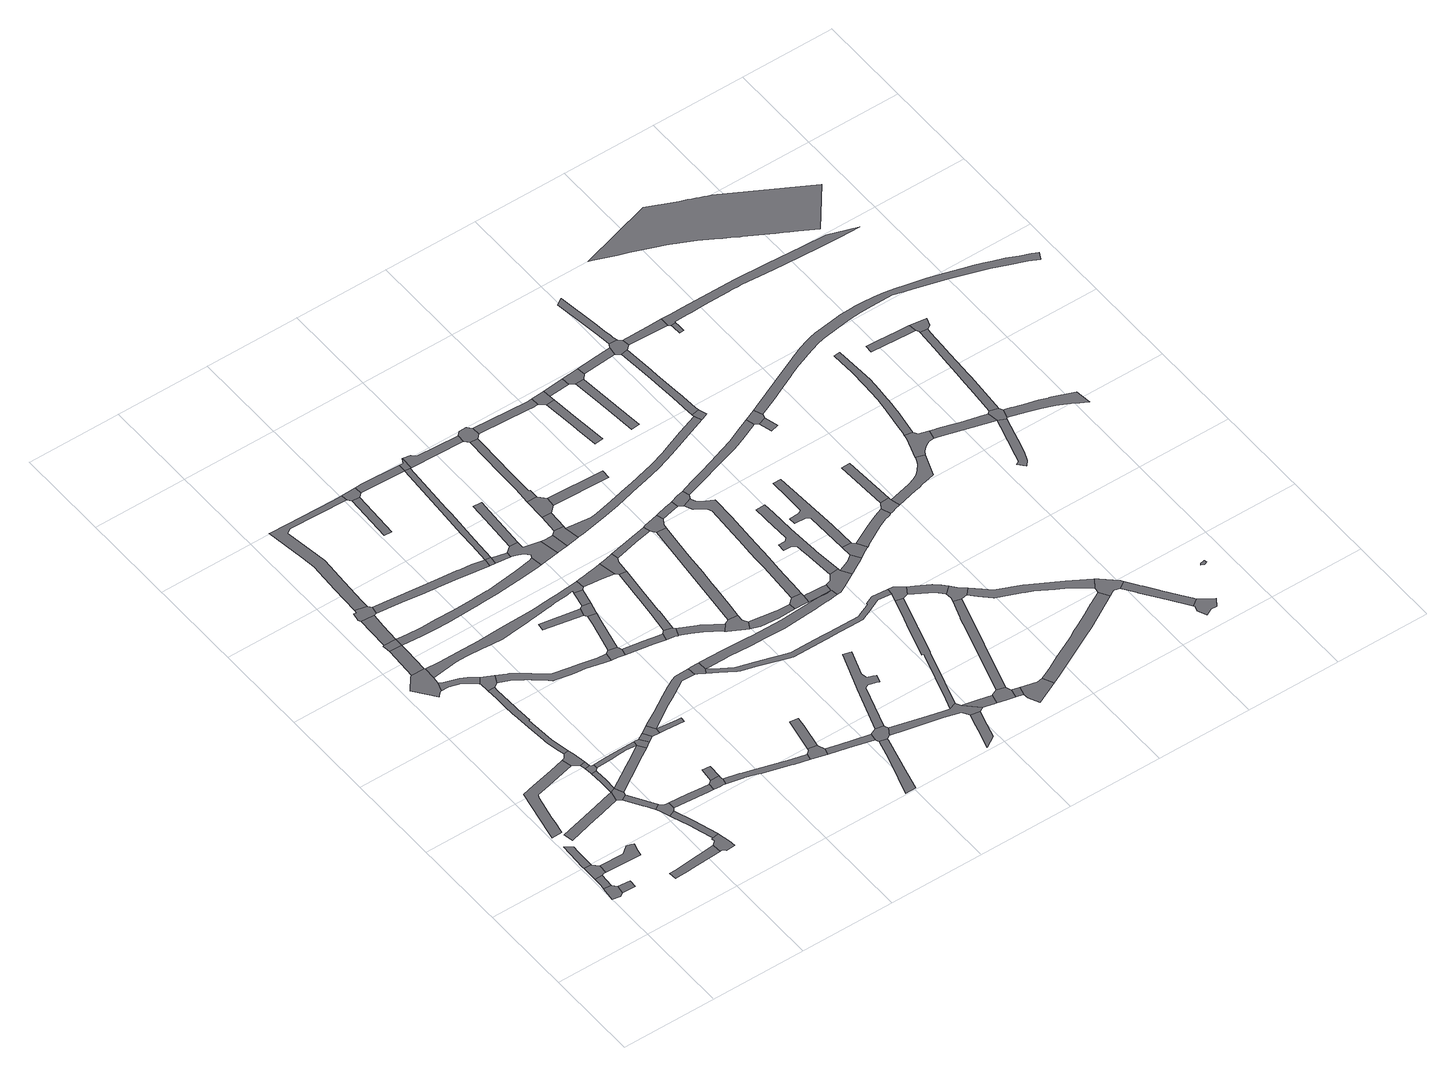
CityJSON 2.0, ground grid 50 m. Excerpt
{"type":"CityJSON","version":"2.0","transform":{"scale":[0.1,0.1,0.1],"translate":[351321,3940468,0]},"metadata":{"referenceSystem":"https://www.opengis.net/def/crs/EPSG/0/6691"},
"CityObjects":{
"road1":{"type":"Road","geometry":[{"type":"MultiSurface","lod":"1","boundaries":[[[0,1,2,3,4,5]]]}]},
"road2":{"type":"Road","attributes":{"RoadStructureAttribute.sectionType":"1"},"geometry":[{"type":"MultiSurface","lod":"1","boundaries":[[[6,2,1,7,8]]]}]},
"road3":{"type":"Road","geometry":[{"type":"MultiSurface","lod":"1","boundaries":[[[7,9,10,11,12,13,8]]]}]},
"road4":{"type":"Road","geometry":[{"type":"MultiSurface","lod":"1","boundaries":[[[14,15,0,5]]]}]},
"road5":{"type":"Road","attributes":{"RoadStructureAttribute.sectionType":"1"},"geometry":[{"type":"MultiSurface","lod":"1","boundaries":[[[16,13,12,17,18,19]]]}]},
"road6":{"type":"Road","geometry":[{"type":"MultiSurface","lod":"1","boundaries":[[[10,20,21,22,23,24,25,26,11]]]}]},
"road7":{"type":"Road","attributes":{"RoadStructureAttribute.sectionType":"1"},"geometry":[{"type":"MultiSurface","lod":"1","boundaries":[[[27,28,29,30,31,32,33,34]]]}]},
"road8":{"type":"Road","attributes":{"RoadStructureAttribute.sectionType":"1"},"geometry":[{"type":"MultiSurface","lod":"1","boundaries":[[[35,36,37,38,39,40,41,42,43,44,45,46,47,48]]]}]},
"road9":{"type":"Road","attributes":{"RoadStructureAttribute.sectionType":"1"},"geometry":[{"type":"MultiSurface","lod":"1","boundaries":[[[49,50,51,52,53,54,55,56,57]]]}]},
"road10":{"type":"Road","geometry":[{"type":"MultiSurface","lod":"1","boundaries":[[[58,59,60,61,27,34]]]}]},
"road11":{"type":"Road","geometry":[{"type":"MultiSurface","lod":"1","boundaries":[[[62,63,64,65,66,67,68,69,70,71]]]}]},
"road12":{"type":"Road","attributes":{"RoadStructureAttribute.sectionType":"1"},"geometry":[{"type":"MultiSurface","lod":"1","boundaries":[[[72,73,59,58,74,75,76,77,78]]]}]},
"road13":{"type":"Road","attributes":{"RoadStructureAttribute.sectionType":"1"},"geometry":[{"type":"MultiSurface","lod":"1","boundaries":[[[79,80,81,82,83,84,27,61,85,86,87]]]}]},
"road14":{"type":"Road","geometry":[{"type":"MultiSurface","lod":"1","boundaries":[[[88,89,90,49,57,91,92,93,94,95,96]]]}]},
"road15":{"type":"Road","geometry":[{"type":"MultiSurface","lod":"1","boundaries":[[[97,98,43,42,99,100,101,102]]]}]},
"road16":{"type":"Road","geometry":[{"type":"MultiSurface","lod":"1","boundaries":[[[103,104,105,106,107,108,109,72,78]]]}]},
"road17":{"type":"Road","attributes":{"RoadStructureAttribute.sectionType":"1"},"geometry":[{"type":"MultiSurface","lod":"1","boundaries":[[[110,100,99,111,112]]]}]},
"road18":{"type":"Road","attributes":{"RoadStructureAttribute.sectionType":"1"},"geometry":[{"type":"MultiSurface","lod":"1","boundaries":[[[113,114,106,105,115,116,117,88,96]]]}]},
"road19":{"type":"Road","geometry":[{"type":"MultiSurface","lod":"1","boundaries":[[[118,79,87,119,120,121,122,110,112]]]}]},
"road20":{"type":"Road","attributes":{"RoadStructureAttribute.sectionType":"1"},"geometry":[{"type":"MultiSurface","lod":"1","boundaries":[[[64,63,123,124,125]]]}]},
"road21":{"type":"Road","attributes":{"RoadStructureAttribute.sectionType":"1"},"geometry":[{"type":"MultiSurface","lod":"1","boundaries":[[[126,127,128,129,130,131,132,133,134,135,136,137,138,139,140,141,142,143,144,145,146,97,102]]]}]},
"road22":{"type":"Road","attributes":{"RoadStructureAttribute.sectionType":"1"},"geometry":[{"type":"MultiSurface","lod":"1","boundaries":[[[147,148,149,150,151,152,153,70,69]]]}]},
"road23":{"type":"Road","geometry":[{"type":"MultiSurface","lod":"1","boundaries":[[[125,124,154,155,156]]]}]},
"road24":{"type":"Road","attributes":{"RoadStructureAttribute.sectionType":"1"},"geometry":[{"type":"MultiSurface","lod":"1","boundaries":[[[157,158,159,160,161,121,120,162,163,164,165,166,167,168,61,60,169,170,171,172,165]]]}]},
"road25":{"type":"Road","attributes":{"RoadStructureAttribute.sectionType":"1"},"geometry":[{"type":"MultiSurface","lod":"1","boundaries":[[[173,174,155,154,175,176]]]}]},
"road26":{"type":"Road","attributes":{"RoadStructureAttribute.sectionType":"1"},"geometry":[{"type":"MultiSurface","lod":"1","boundaries":[[[177,178,108,107,179,180,181]]]}]},
"road27":{"type":"Road","geometry":[{"type":"MultiSurface","lod":"1","boundaries":[[[182,150,149,183,137,136,184]]]}]},
"road28":{"type":"Road","geometry":[{"type":"MultiSurface","lod":"1","boundaries":[[[185,186,187,188,189,190,191,173,176]]]}]},
"road29":{"type":"Road","geometry":[{"type":"MultiSurface","lod":"1","boundaries":[[[172,192,193,194,157,165]]]}]},
"road30":{"type":"Road","geometry":[{"type":"MultiSurface","lod":"1","boundaries":[[[195,196,197,198,181,180,199,200,201]]]}]},
"road31":{"type":"Road","geometry":[{"type":"MultiSurface","lod":"1","boundaries":[[[202,203,198,197]]]}]},
"road32":{"type":"Road","attributes":{"RoadStructureAttribute.sectionType":"1"},"geometry":[{"type":"MultiSurface","lod":"1","boundaries":[[[193,192,204,205]]]}]},
"road33":{"type":"Road","geometry":[{"type":"MultiSurface","lod":"1","boundaries":[[[204,206,207,208,205]]]}]},
"road34":{"type":"Road","attributes":{"RoadStructureAttribute.sectionType":"1"},"geometry":[{"type":"MultiSurface","lod":"1","boundaries":[[[209,210,211,212,213,214,215,216,217,218,219,220,221,222,223,224,225,226,227,228,229,230,231,182,184]]]}]},
"road35":{"type":"Road","attributes":{"RoadStructureAttribute.sectionType":"1"},"geometry":[{"type":"MultiSurface","lod":"1","boundaries":[[[232,233,234,235,236,237,238,239,240,241,242,243,244,245,188,187]]]}]},
"road36":{"type":"Road","geometry":[{"type":"MultiSurface","lod":"1","boundaries":[[[246,247,248,249,207,206]]]}]},
"road37":{"type":"Road","attributes":{"RoadStructureAttribute.sectionType":"1"},"geometry":[{"type":"MultiSurface","lod":"1","boundaries":[[[250,251,252,253,254,255,256,257,258,259,260,261,262,263,264,265,266,267,268,269,270,271,272,273,274,275,276,277,278,279,280,281,282,62,71]]]}]},
"road38":{"type":"Road","attributes":{"RoadStructureAttribute.sectionType":"1"},"geometry":[{"type":"MultiSurface","lod":"1","boundaries":[[[283,284,285,286,287,186,185,288,289,290,291,292,293,294,295]]]}]},
"road39":{"type":"Road","attributes":{"RoadStructureAttribute.sectionType":"1"},"geometry":[{"type":"MultiSurface","lod":"1","boundaries":[[[296,297,298,299,300,301,302,303,304,305,306,307,308,309,195,201]]]}]},
"road40":{"type":"Road","attributes":{"RoadStructureAttribute.sectionType":"1"},"geometry":[{"type":"MultiSurface","lod":"1","boundaries":[[[310,311,312,313,314,315,316,317,318,319,320,321,322,323,324,325,326,327,328,329,330,331,332,333,334,154,124]]]}]},
"road41":{"type":"Road","attributes":{"RoadStructureAttribute.sectionType":"1"},"geometry":[{"type":"MultiSurface","lod":"1","boundaries":[[[335,336,337,338,339,340,341,342,343,344,345,346,347,208,207]]]}]},
"road42":{"type":"Road","geometry":[{"type":"MultiSurface","lod":"1","boundaries":[[[348,349,350,351,221,220,352,353]]]}]},
"road43":{"type":"Road","attributes":{"RoadStructureAttribute.sectionType":"1"},"geometry":[{"type":"MultiSurface","lod":"1","boundaries":[[[354,355,356,357]]]}]},
"road44":{"type":"Road","geometry":[{"type":"MultiSurface","lod":"1","boundaries":[[[358,359,360,361]]]}]},
"road45":{"type":"Road","geometry":[{"type":"MultiSurface","lod":"1","boundaries":[[[302,362,363,364,365,366,367,303]]]}]},
"road46":{"type":"Road","attributes":{"RoadStructureAttribute.sectionType":"1"},"geometry":[{"type":"MultiSurface","lod":"1","boundaries":[[[368,369,351,350,370,371,372]]]}]},
"road47":{"type":"Road","geometry":[{"type":"MultiSurface","lod":"1","boundaries":[[[239,238,358,361,373,374]]]}]},
"road48":{"type":"Road","geometry":[{"type":"MultiSurface","lod":"1","boundaries":[[[375,376,377,378,366,365]]]}]},
"road49":{"type":"Road","geometry":[{"type":"MultiSurface","lod":"1","boundaries":[[[379,380,381,283,295]]]}]},
"road50":{"type":"Road","attributes":{"RoadStructureAttribute.sectionType":"1"},"geometry":[{"type":"MultiSurface","lod":"1","boundaries":[[[382,383,384,385,386,387,388,348,353]]]}]},
"road51":{"type":"Road","geometry":[{"type":"MultiSurface","lod":"1","boundaries":[[[389,390,391,392,341,340,393,394]]]}]},
"road52":{"type":"Road","geometry":[{"type":"MultiSurface","lod":"1","boundaries":[[[356,372,371,395,396,397,398,399,400,357]]]}]},
"road53":{"type":"Road","attributes":{"RoadStructureAttribute.sectionType":"1"},"geometry":[{"type":"MultiSurface","lod":"1","boundaries":[[[401,380,379,402]]]}]},
"road54":{"type":"Road","attributes":{"RoadStructureAttribute.sectionType":"1"},"geometry":[{"type":"MultiSurface","lod":"1","boundaries":[[[403,404,364,363,405,406,407]]]}]},
"road55":{"type":"Road","geometry":[{"type":"MultiSurface","lod":"1","boundaries":[[[266,399,398,267]]]}]},
"road56":{"type":"Road","attributes":{"RoadStructureAttribute.sectionType":"1"},"geometry":[{"type":"MultiSurface","lod":"1","boundaries":[[[408,409,410,411,412,413,414,415,416,417]]]}]},
"road57":{"type":"Road","attributes":{"RoadStructureAttribute.sectionType":"1"},"geometry":[{"type":"MultiSurface","lod":"1","boundaries":[[[418,419,374,373,420]]]}]},
"road58":{"type":"Road","attributes":{"RoadStructureAttribute.sectionType":"1"},"geometry":[{"type":"MultiSurface","lod":"1","boundaries":[[[421,422,423,424,283,381,425,426,427,428,420]]]}]},
"road59":{"type":"Road","geometry":[{"type":"MultiSurface","lod":"1","boundaries":[[[429,430,431,384,383,432,433,434,435]]]}]},
"road60":{"type":"Road","geometry":[{"type":"MultiSurface","lod":"1","boundaries":[[[436,437,438,439,401,402,440,441,442,443,322,321,444,445]]]}]},
"road61":{"type":"Road","geometry":[{"type":"MultiSurface","lod":"1","boundaries":[[[438,446,447,448,449,439]]]}]},
"road62":{"type":"Road","geometry":[{"type":"MultiSurface","lod":"1","boundaries":[[[410,450,451,452,453,407,406,411]]]}]},
"road63":{"type":"Road","attributes":{"RoadStructureAttribute.sectionType":"1"},"geometry":[{"type":"MultiSurface","lod":"1","boundaries":[[[454,455,456,457,458,269,268,459,460,461,462,463]]]}]},
"road64":{"type":"Road","attributes":{"RoadStructureAttribute.sectionType":"1"},"geometry":[{"type":"MultiSurface","lod":"1","boundaries":[[[464,465,466,467,431,430,468,469,470,471,472]]]}]},
"road65":{"type":"Road","attributes":{"RoadStructureAttribute.sectionType":"1"},"geometry":[{"type":"MultiSurface","lod":"1","boundaries":[[[473,474,475,429,435,476,477,478,479,480,481,482]]]}]},
"road66":{"type":"Road","geometry":[{"type":"MultiSurface","lod":"1","boundaries":[[[483,418,420,428,484,485,486]]]}]},
"road67":{"type":"Road","geometry":[{"type":"MultiSurface","lod":"1","boundaries":[[[487,488,489,490,436,445]]]}]},
"road68":{"type":"Road","geometry":[{"type":"MultiSurface","lod":"1","boundaries":[[[491,454,463,464,472,492,493,494,495]]]}]},
"road69":{"type":"Road","geometry":[{"type":"MultiSurface","lod":"1","boundaries":[[[488,496,497,498,499,489]]]}]},
"road70":{"type":"Road","geometry":[{"type":"MultiSurface","lod":"1","boundaries":[[[500,501,502,503,504,482,481,505,506,507]]]}]},
"road71":{"type":"Road","attributes":{"RoadStructureAttribute.sectionType":"1"},"geometry":[{"type":"MultiSurface","lod":"1","boundaries":[[[498,508,509,499]]]}]},
"road72":{"type":"Road","geometry":[{"type":"MultiSurface","lod":"1","boundaries":[[[510,511,512,513,514,515,516,517,518,519,520,521,522,523,453,452]]]}]},
"road73":{"type":"Road","attributes":{"RoadStructureAttribute.sectionType":"1"},"geometry":[{"type":"MultiSurface","lod":"1","boundaries":[[[485,524,525,526,527,486]]]}]},
"road74":{"type":"Road","geometry":[{"type":"MultiSurface","lod":"1","boundaries":[[[528,529,530,531,451,450,532,533,534,535,536,537,538,539]]]}]},
"road75":{"type":"Road","attributes":{"RoadStructureAttribute.sectionType":"1"},"geometry":[{"type":"MultiSurface","lod":"1","boundaries":[[[540,541,542,543,544,545,546,547,548,549,550,551,552,553,554,555,556,557,558,559,560,561,562,563,564,565,566,390,389]]]}]},
"road76":{"type":"Road","geometry":[{"type":"MultiSurface","lod":"1","boundaries":[[[567,568,509,508,569,570,571]]]}]},
"road77":{"type":"Road","attributes":{"RoadStructureAttribute.sectionType":"1"},"geometry":[{"type":"MultiSurface","lod":"1","boundaries":[[[394,572,573,574,575,576,577,578,579,580,581,582,583,584,585,586,587,588,589,590,591,592,593,594,595,596,597,598,599,600,601,602,603,604,605,606,389]]]}]},
"road78":{"type":"Road","attributes":{"RoadStructureAttribute.sectionType":"1"},"geometry":[{"type":"MultiSurface","lod":"1","boundaries":[[[607,608,495,494,609,610,611,612,613]]]}]},
"road79":{"type":"Road","attributes":{"RoadStructureAttribute.sectionType":"1"},"geometry":[{"type":"MultiSurface","lod":"1","boundaries":[[[614,615,616,617,618,619,620,500,507]]]}]},
"road80":{"type":"Road","attributes":{"RoadStructureAttribute.sectionType":"1"},"geometry":[{"type":"MultiSurface","lod":"1","boundaries":[[[621,622,623,624,625,626,627,628,629,630,631,632,567,571]]]}]},
"road81":{"type":"Road","attributes":{"RoadStructureAttribute.sectionType":"1"},"geometry":[{"type":"MultiSurface","lod":"1","boundaries":[[[503,633,634,635,636,637,638,639,640,641,504]]]}]},
"road82":{"type":"Road","attributes":{"RoadStructureAttribute.sectionType":"1"},"geometry":[{"type":"MultiSurface","lod":"1","boundaries":[[[642,643,537,536,644,645,646,647,648]]]}]},
"road83":{"type":"Road","geometry":[{"type":"MultiSurface","lod":"1","boundaries":[[[649,650,525,524,651,628,627,652,653]]]}]},
"road84":{"type":"Road","geometry":[{"type":"MultiSurface","lod":"1","boundaries":[[[654,655,570,569]]]}]},
"road85":{"type":"Road","geometry":[{"type":"MultiSurface","lod":"1","boundaries":[[[656,657,539,538,658,659,660,661,662]]]}]},
"road86":{"type":"Road","geometry":[{"type":"MultiSurface","lod":"1","boundaries":[[[640,639,663,664,665,666,667,607,613]]]}]},
"road87":{"type":"Road","geometry":[{"type":"MultiSurface","lod":"1","boundaries":[[[618,617,668,669,670,671,672]]]}]},
"road88":{"type":"Road","geometry":[{"type":"MultiSurface","lod":"1","boundaries":[[[661,673,674,675,676,677,678,662]]]}]},
"road89":{"type":"Road","attributes":{"RoadStructureAttribute.sectionType":"1"},"geometry":[{"type":"MultiSurface","lod":"1","boundaries":[[[679,680,681,682,683,684,685,686,687,688,529,528,689,690,691,692,693,694,695,696,697,698,699]]]}]},
"road90":{"type":"Road","attributes":{"RoadStructureAttribute.sectionType":"1"},"geometry":[{"type":"MultiSurface","lod":"1","boundaries":[[[669,700,701,702,703,704,705,670]]]}]},
"road91":{"type":"Road","attributes":{"RoadStructureAttribute.sectionType":"1"},"geometry":[{"type":"MultiSurface","lod":"1","boundaries":[[[706,707,708,709,710,711,665,664]]]}]},
"road92":{"type":"Road","attributes":{"RoadStructureAttribute.sectionType":"1"},"geometry":[{"type":"MultiSurface","lod":"1","boundaries":[[[671,712,713,714,715,716,717,718,719,720,721,722,723,724,725,726,727,728,729,672]]]}]},
"road93":{"type":"Road","attributes":{"RoadStructureAttribute.sectionType":"1"},"geometry":[{"type":"MultiSurface","lod":"1","boundaries":[[[652,730,731,732,733,734,735,653]]]}]},
"road94":{"type":"Road","attributes":{"RoadStructureAttribute.sectionType":"1"},"geometry":[{"type":"MultiSurface","lod":"1","boundaries":[[[736,675,674,737]]]}]},
"road95":{"type":"Road","attributes":{"RoadStructureAttribute.sectionType":"1"},"geometry":[{"type":"MultiSurface","lod":"1","boundaries":[[[496,738,739,740,741,742,743,744,745,746,747,748,749,750,751,752,753,754,755,756,757,758,759,760,761,762,497]]]}]},
"road96":{"type":"Road","geometry":[{"type":"MultiSurface","lod":"1","boundaries":[[[763,764,765,708,707,766,721,720]]]}]},
"road97":{"type":"Road","geometry":[{"type":"MultiSurface","lod":"1","boundaries":[[[767,736,737,768,769,770,771]]]}]},
"road98":{"type":"Road","geometry":[{"type":"MultiSurface","lod":"1","boundaries":[[[772,773,702,701,556,555,774,775,776,777,778,779]]]}]},
"road99":{"type":"Road","attributes":{"RoadStructureAttribute.sectionType":"1"},"geometry":[{"type":"MultiSurface","lod":"1","boundaries":[[[780,781,782,783,784,785,678,677,786,787,788,789,790]]]}]},
"road100":{"type":"Road","geometry":[{"type":"MultiSurface","lod":"1","boundaries":[[[791,792,793,794,795,796,797,798,799,800,801,802,803,804,805,806,807,808,772,779]]]}]},
"road101":{"type":"Road","attributes":{"RoadStructureAttribute.sectionType":"1"},"geometry":[{"type":"MultiSurface","lod":"1","boundaries":[[[809,810,811,812,813,814,815,816]]]}]},
"road102":{"type":"Road","geometry":[{"type":"MultiSurface","lod":"1","boundaries":[[[734,733,809,816,817,818]]]}]},
"road103":{"type":"Road","geometry":[{"type":"MultiSurface","lod":"1","boundaries":[[[819,820,821,822,588,587,679,699]]]}]},
"road104":{"type":"Road","attributes":{"RoadStructureAttribute.sectionType":"1"},"geometry":[{"type":"MultiSurface","lod":"1","boundaries":[[[823,824,825,777,776,826,827,828,829]]]}]},
"road105":{"type":"Road","attributes":{"RoadStructureAttribute.sectionType":"1"},"geometry":[{"type":"MultiSurface","lod":"1","boundaries":[[[818,817,830,831]]]}]},
"road106":{"type":"Road","attributes":{"RoadStructureAttribute.sectionType":"1"},"geometry":[{"type":"MultiSurface","lod":"1","boundaries":[[[819,832,833,834,835,836,837,820]]]}]},
"road107":{"type":"Road","geometry":[{"type":"MultiSurface","lod":"1","boundaries":[[[838,839,840,841,842,843,844,823,829]]]}]},
"road108":{"type":"Road","geometry":[{"type":"MultiSurface","lod":"1","boundaries":[[[845,846,847,848,849,850,851,852,853,854,855,843,842]]]}]},
"road109":{"type":"Road","attributes":{"RoadStructureAttribute.sectionType":"1"},"geometry":[{"type":"MultiSurface","lod":"1","boundaries":[[[856,857,858,859,860,861,862,863]]]}]},
"road110":{"type":"Road","geometry":[{"type":"MultiSurface","lod":"1","boundaries":[[[864,865,866,834,833,867,780,790]]]}]},
"road111":{"type":"Road","attributes":{"RoadStructureAttribute.sectionType":"1"},"geometry":[{"type":"MultiSurface","lod":"1","boundaries":[[[868,869,870,871,872,873,874,875,876,877,878,879,880,881,882,883,884,885,886,887,764,763]]]}]},
"road112":{"type":"Road","geometry":[{"type":"MultiSurface","lod":"1","boundaries":[[[830,863,862,888,889,831]]]}]},
"road113":{"type":"Road","attributes":{"RoadStructureAttribute.sectionType":"1"},"geometry":[{"type":"MultiSurface","lod":"1","boundaries":[[[890,891,892,893,894,895,896,897,898,899,900,841,840]]]}]},
"road114":{"type":"Road","attributes":{"RoadStructureAttribute.sectionType":"1"},"geometry":[{"type":"MultiSurface","lod":"1","boundaries":[[[770,901,902,903,904,905,906,907,908,909,910,911,912,913,914,915,916,917,918,771]]]}]},
"road115":{"type":"Road","attributes":{"RoadStructureAttribute.sectionType":"1"},"geometry":[{"type":"MultiSurface","lod":"1","boundaries":[[[888,919,920,921,889]]]}]},
"road116":{"type":"Road","geometry":[{"type":"MultiSurface","lod":"1","boundaries":[[[922,923,751,750,924,925]]]}]},
"road117":{"type":"Road","attributes":{"RoadStructureAttribute.sectionType":"1"},"geometry":[{"type":"MultiSurface","lod":"1","boundaries":[[[926,927,928,929,930,865,864,931,932,933,934,935,936,937,938,939,940,941]]]}]},
"road118":{"type":"Road","attributes":{"RoadStructureAttribute.sectionType":"1"},"geometry":[{"type":"MultiSurface","lod":"1","boundaries":[[[942,943,944,945,946,947,923,922,948,949,950,951,952,953]]]}]},
"road119":{"type":"Road","geometry":[{"type":"MultiSurface","lod":"1","boundaries":[[[896,954,955,956,957,958,959,897]]]}]},
"road120":{"type":"Road","attributes":{"RoadStructureAttribute.sectionType":"1"},"geometry":[{"type":"MultiSurface","lod":"1","boundaries":[[[958,960,961,959]]]}]},
"road121":{"type":"Road","geometry":[{"type":"MultiSurface","lod":"1","boundaries":[[[962,963,964,965,966,920,919,942,953]]]}]},
"road122":{"type":"Road","geometry":[{"type":"MultiSurface","lod":"1","boundaries":[[[967,968,969,970,879,878]]]}]},
"road123":{"type":"Road","geometry":[{"type":"MultiSurface","lod":"1","boundaries":[[[967,971,972,968]]]}]},
"road124":{"type":"Road","attributes":{"RoadStructureAttribute.sectionType":"1"},"geometry":[{"type":"MultiSurface","lod":"1","boundaries":[[[973,974,975,976,977,978,979,980,981,982,966,965]]]}]},
"road125":{"type":"Road","attributes":{"RoadStructureAttribute.sectionType":"1"},"geometry":[{"type":"MultiSurface","lod":"1","boundaries":[[[983,984,985,986,987,988,989,990,991,957,956,992,993,994,995,996,997,998]]]}]},
"road126":{"type":"Road","attributes":{"RoadStructureAttribute.sectionType":"1"},"geometry":[{"type":"MultiSurface","lod":"1","boundaries":[[[999,1000,1001,964,963,1002]]]}]},
"road127":{"type":"Road","geometry":[{"type":"MultiSurface","lod":"1","boundaries":[[[940,1003,907,906,1004,1005,1006,1007,1008,1009,1010,1011,941]]]}]},
"road128":{"type":"Road","attributes":{"RoadStructureAttribute.sectionType":"1"},"geometry":[{"type":"MultiSurface","lod":"1","boundaries":[[[1012,1013,1014,1015,1016,1017,1018,1007,1006,1019,1020,1021,1022,1023]]]}]},
"road129":{"type":"Road","geometry":[{"type":"MultiSurface","lod":"1","boundaries":[[[1024,1025,1026,1027,1028,1029]]]}]},
"road130":{"type":"Road","geometry":[{"type":"MultiSurface","lod":"1","boundaries":[[[1023,1022,1030,1031,1032,1033,1034,1035]]]}]},
"road131":{"type":"Road","geometry":[{"type":"MultiSurface","lod":"1","boundaries":[[[1036,1037,1038,1039,1040,983,998,1041,1042,1043,1044,1045]]]}]},
"road132":{"type":"Road","attributes":{"RoadStructureAttribute.sectionType":"1"},"geometry":[{"type":"MultiSurface","lod":"1","boundaries":[[[1046,1047,1048,1049,1050,1051,1052,1053,1054,1055,1056,1057,1058,1059,1060,1061,1062,1063,1064,1065,1066,1039,1038]]]}]},
"road133":{"type":"Road","geometry":[{"type":"MultiSurface","lod":"1","boundaries":[[[1067,1068,1069,1070,1071]]]}]},
"road134":{"type":"Road","attributes":{"RoadStructureAttribute.sectionType":"1"},"geometry":[{"type":"MultiSurface","lod":"1","boundaries":[[[1072,1073,1074,1075,1076,1077,1078,1036,1045,1079,1080,1081,1082,1083,1084,1085,1086,1087,1088,1089,1090,1080]]]}]},
"road135":{"type":"Road","geometry":[{"type":"MultiSurface","lod":"1","boundaries":[[[1090,1091,1092,1093,1094,1072,1080]]]}]},
"road136":{"type":"Road","attributes":{"RoadStructureAttribute.sectionType":"1"},"geometry":[{"type":"MultiSurface","lod":"1","boundaries":[[[1095,1096,1097,1098,1099,1100,1101,999,1002,1029,1028,1102,1103,1104,1105,1106,1107,1108,1109,1110,1111,1112,1113,1114,1115,1116,1117,1118]]]}]},
"road137":{"type":"Road","attributes":{"RoadStructureAttribute.sectionType":"1"},"geometry":[{"type":"MultiSurface","lod":"1","boundaries":[[[1119,1120,1121,1122,1123,1124,1125,1126]]]}]},
"road138":{"type":"Road","attributes":{"RoadStructureAttribute.sectionType":"1"},"geometry":[{"type":"MultiSurface","lod":"1","boundaries":[[[1093,1127,1128,1129,1130,1131,1132,1133,1134,1135,1136,1137,1138,1139,1140,1141,1142,1143,1144,1094]]]}]},
"road139":{"type":"Road","attributes":{"function":"3","RoadStructureAttribute.sectionType":"1"},"geometry":[{"type":"MultiSurface","lod":"1","boundaries":[[[1145,1146,1147,1148,1149,1150,1151,1152,1153,1154,1155,1156,1157,1158,1159,1160,1161,1162,1163,1164,1165,1166,1167,1168,1169,1170,1171,1172,1173,1174,1175,1176,1177,1178,1179,1180,1181,1182]]]}]},
"road140":{"type":"Road","attributes":{"RoadStructureAttribute.sectionType":"1"},"geometry":[{"type":"MultiSurface","lod":"1","boundaries":[[[969,1183,1184,1185,1186,1187,1188,1189,1190,1191,1192,1193,1194,1195,1196,1197,1198,1199,1200,1201,1202,1203,1204,1205,1206,1207,1208,1209,1210,1211,1212,1213,1214,1215,1216,1217,1218,1219,1220,1221,1222,1223,1224,1225,1226,1227,1228,1229,1230,1231,1232,1233,1234,1235,1236,1237,970]]]}]},
"road141":{"type":"Road","attributes":{"RoadStructureAttribute.sectionType":"1"},"geometry":[{"type":"MultiSurface","lod":"1","boundaries":[[[1238,1239,1240,1241,1242,1243,1244,1245,1246,1247,1248,1092,1091,1249,1250,1251,1252,1253,1254,1255,1256,1257]]]}]},
"road142":{"type":"Road","geometry":[{"type":"MultiSurface","lod":"1","boundaries":[[[1258,1259,1126,1125,1260,1137,1136,1261]]]}]}
},
"vertices":[
[69,315,0],[49,338,0],[8,342,0],[1,267,0],[43,258,0],[61,272,0],
[11,365,0],[53,413,0],[13,412,0],
[65,419,0],[77,418,0],[79,468,0],[52,495,0],[13,495,0],
[132,270,0],[134,311,0],
[13,508,0],[54,598,0],[55,630,0],[19,658,0],
[225,412,0],[267,411,0],[275,442,0],[286,483,0],[271,488,0],[250,495,0],[208,463,0],
[390,800,0],[374,796,0],[246,762,0],[65,714,0],[76,666,0],[234,709,0],[250,713,0],[381,748,0],
[64,734,0],[77,802,0],[83,834,0],[110,971,0],[119,984,0],[165,995,0],[316,1032,0],[345,1039,0],[332,1091,0],[255,1071,0],[136,1042,0],[68,1025,0],[17,773,0],[9,732,0],
[565,263,0],[390,247,0],[334,241,0],[305,240,0],[308,200,0],[337,201,0],[383,204,0],[395,205,0],[568,216,0],
[403,733,0],[433,750,0],[436,768,0],[418,812,0],
[173,1912,0],[171,1916,0],[100,1916,0],[92,1912,0],[38,1843,0],[120,1737,0],[138,1756,0],[149,1760,0],[167,1808,0],[171,1847,0],
[517,614,0],[465,698,0],[426,696,0],[457,649,0],[459,645,0],[460,644,0],[488,596,0],
[389,945,0],[390,915,0],[391,901,0],[392,888,0],[392,883,0],[390,815,0],[419,884,0],[418,904,0],[415,947,0],
[592,301,0],[584,299,0],[587,281,0],[582,217,0],[596,204,0],[643,207,0],[641,231,0],[637,251,0],[626,308,0],
[362,1117,0],[346,1094,0],[379,1019,0],[407,1023,0],[395,1097,0],[389,1123,0],
[499,578,0],[508,553,0],[517,528,0],[549,540,0],[561,556,0],[560,594,0],[537,598,0],
[411,993,0],[384,989,0],[384,988,0],
[625,312,0],[585,440,0],[521,517,0],[554,427,0],[572,368,0],
[387,973,0],[429,960,0],[430,961,0],[428,984,0],[418,983,0],
[174,2055,0],[175,2094,0],[109,2096,0],
[387,1136,0],[380,1170,0],[372,1212,0],[369,1245,0],[357,1379,0],[364,1380,0],[360,1440,0],[359,1471,0],[359,1483,0],[356,1613,0],[355,1634,0],[320,1633,0],[322,1570,0],[323,1513,0],[324,1454,0],[325,1442,0],[332,1343,0],[340,1243,0],[341,1232,0],[343,1205,0],[353,1160,0],
[192,1762,0],[252,1744,0],[314,1692,0],[340,1724,0],[296,1756,0],[263,1772,0],[181,1798,0],
[175,2140,0],[112,2141,0],[103,2137,0],
[658,991,0],[583,990,0],[555,989,0],[510,988,0],[468,986,0],[527,966,0],[539,967,0],[603,971,0],[658,966,0],[567,907,0],[524,880,0],[491,859,0],[481,798,0],[549,841,0],[639,899,0],[683,927,0],
[116,2320,0],[115,2246,0],[180,2240,0],[185,2315,0],
[718,583,0],[664,588,0],[745,542,0],[772,540,0],[775,578,0],
[400,1694,0],[318,1689,0],[379,1651,0],
[201,2320,0],[209,2361,0],[193,2379,0],[133,2393,0],[132,2374,0],[117,2377,0],[110,2333,0],
[715,948,0],[687,991,0],[668,991,0],
[844,567,0],[840,582,0],[841,592,0],[796,594,0],[810,537,0],[822,537,0],[837,534,0],
[845,665,0],[804,668,0],
[746,969,0],[720,1011,0],
[786,966,0],[788,994,0],[762,1037,0],
[451,1622,0],[492,1593,0],[493,1593,0],[518,1574,0],[576,1524,0],[592,1510,0],[603,1508,0],[682,1493,0],[715,1489,0],[755,1484,0],[840,1463,0],[878,1457,0],[882,1501,0],[837,1505,0],[751,1523,0],[703,1532,0],[611,1549,0],[540,1605,0],[533,1611,0],[523,1619,0],[460,1664,0],[455,1666,0],[453,1667,0],
[194,2421,0],[201,2561,0],[208,2721,0],[200,2781,0],[175,2954,0],[200,2972,0],[511,2962,0],[509,2997,0],[458,2995,0],[116,3003,0],[108,3004,0],[136,2801,0],[148,2718,0],[140,2551,0],
[813,964,0],[917,956,0],[919,983,0],[897,984,0],
[311,1864,0],[373,1863,0],[457,1859,0],[498,1857,0],[566,1853,0],[606,1857,0],[612,1857,0],[615,1858,0],[715,1869,0],[733,1872,0],[772,1877,0],[857,1888,0],[858,1888,0],[885,1892,0],[953,1897,0],[993,1904,0],[990,1891,0],[1033,1882,0],[1048,1896,0],[1043,1941,0],[1021,1938,0],[990,1935,0],[974,1933,0],[935,1929,0],[890,1926,0],[826,1923,0],[821,1922,0],[774,1919,0],[662,1915,0],[597,1913,0],[469,1909,0],[385,1908,0],[250,1908,0],
[791,2293,0],[725,2307,0],[668,2313,0],[651,2315,0],[552,2325,0],[333,2306,0],[338,2305,0],[435,2294,0],[537,2282,0],[608,2274,0],[609,2274,0],[660,2268,0],[786,2253,0],
[923,517,0],[929,516,0],[981,500,0],[1006,491,0],[1153,450,0],[1158,449,0],[1232,430,0],[1240,464,0],[1171,480,0],[1164,482,0],[1163,482,0],[1004,528,0],[930,549,0],[927,550,0],
[279,2085,0],[356,2082,0],[424,2080,0],[548,2085,0],[549,2085,0],[588,2087,0],[641,2090,0],[710,2093,0],[793,2099,0],[876,2106,0],[950,2115,0],[976,2119,0],[968,2179,0],[950,2171,0],[858,2156,0],[690,2135,0],[684,2135,0],[606,2132,0],[596,2132,0],[571,2131,0],[535,2130,0],[483,2128,0],[398,2130,0],[313,2129,0],[235,2132,0],
[794,998,0],[911,1078,0],[967,1109,0],[984,1119,0],[1057,1164,0],[1129,1163,0],[1126,1208,0],[1050,1204,0],[1026,1197,0],[983,1173,0],[932,1141,0],[844,1085,0],[771,1043,0],
[956,1481,0],[950,1497,0],[947,1504,0],[904,1513,0],[912,1452,0],[949,1447,0],
[748,1828,0],[742,1790,0],[945,1754,0],[954,1795,0],
[528,2942,0],[516,2686,0],[556,2684,0],[568,2941,0],
[1282,417,0],[1314,409,0],[1323,443,0],[1309,480,0],[1262,489,0],[1260,479,0],
[944,1687,0],[931,1630,0],[987,1682,0],[998,1728,0],[956,1738,0],
[588,2959,0],[586,3000,0],
[1334,617,0],[1340,665,0],[1295,671,0],[1284,600,0],
[816,2249,0],[820,2286,0],[821,2291,0],
[1093,1422,0],[1152,1411,0],[1161,1448,0],[1143,1452,0],[1060,1467,0],[1029,1472,0],[1022,1473,0],
[1185,1161,0],[1185,1209,0],[1168,1209,0],[1149,1210,0],[1141,1156,0],[1171,1138,0],
[1003,1749,0],[1004,1752,0],[1007,1766,0],[1014,1797,0],[973,1806,0],[956,1796,0],
[898,2270,0],[894,2240,0],
[1543,392,0],[1394,426,0],[1411,385,0],[1541,353,0],[1545,391,0],
[1532,102,0],[1586,319,0],[1587,325,0],[1549,334,0],[1520,224,0],[1519,222,0],[1483,102,0],[1474,75,0],[1453,5,0],[1508,6,0],
[828,2994,0],[624,3001,0],[827,2951,0],
[810,2652,0],[809,2619,0],[801,2488,0],[797,2399,0],[828,2420,0],[839,2615,0],[841,2655,0],[857,2949,0],
[1229,1441,0],[1221,1453,0],[1178,1464,0],[1177,1407,0],[1202,1402,0],[1211,1398,0],[1212,1400,0],
[1061,2235,0],[972,2254,0],[974,2292,0],[930,2294,0],[900,2240,0],[919,2233,0],[953,2220,0],[977,2195,0],[1075,2133,0],[1079,2133,0],
[986,2525,0],[990,2588,0],[945,2591,0],[940,2494,0],
[1606,337,0],[1631,377,0],[1622,398,0],[1580,409,0],
[1191,1965,0],[1169,1961,0],[1108,1951,0],[1090,1948,0],[1060,1943,0],[1065,1896,0],[1091,1892,0],[1131,1887,0],[1208,1877,0],[1209,1876,0],
[1223,1860,0],[1207,1717,0],[1202,1672,0],[1192,1583,0],[1232,1573,0],[1233,1579,0],[1242,1674,0],[1246,1715,0],[1260,1856,0],
[1340,1385,0],[1330,1392,0],[1320,1398,0],[1264,1376,0],[1314,1351,0],[1335,1338,0],[1353,1327,0],[1385,1306,0],[1395,1297,0],[1425,1331,0],
[850,2993,0],[857,2950,0],[863,2950,0],[865,3020,0],
[1087,2135,0],[1140,2144,0],[1125,2233,0],[1086,2234,0],
[1234,1974,0],[1261,1863,0],[1267,1929,0],[1279,1947,0],[1271,1983,0],
[1211,2156,0],[1198,2235,0],[1198,2248,0],[1148,2251,0],
[1515,1279,0],[1502,1301,0],[1498,1308,0],[1501,1339,0],[1450,1344,0],[1405,1289,0],[1479,1250,0],[1495,1241,0],
[1203,2349,0],[1153,2351,0],
[1698,637,0],[1714,646,0],[1755,635,0],[1769,630,0],[1782,670,0],[1768,676,0],[1739,687,0],[1732,717,0],[1732,719,0],[1778,852,0],[1737,866,0],[1688,728,0],[1662,655,0],[1630,558,0],
[1148,2940,0],[1151,2983,0],[928,2991,0],[907,3013,0],
[1964,321,0],[1925,305,0],[1897,312,0],[1819,330,0],[1690,320,0],[1799,297,0],[1869,280,0],[1954,258,0],[1975,222,0],[2024,212,0],[2048,227,0],[1978,295,0],
[1209,1160,0],[1267,1160,0],[1288,1160,0],[1317,1159,0],[1435,1155,0],[1488,1153,0],[1503,1153,0],[1534,1152,0],[1623,1151,0],[1727,1157,0],[1759,1159,0],[1812,1164,0],[1816,1164,0],[1880,1170,0],[1881,1170,0],[1938,1177,0],[1934,1213,0],[1930,1213,0],[1911,1211,0],[1860,1211,0],[1826,1211,0],[1643,1199,0],[1482,1202,0],[1457,1203,0],[1322,1207,0],[1317,1208,0],[1198,1209,0],
[1159,2469,0],[1154,2358,0],[1240,2382,0],[1242,2432,0],[1209,2467,0],
[1221,1107,0],[1256,1086,0],[1293,1062,0],[1307,1058,0],[1380,1036,0],[1526,992,0],[1551,984,0],[1768,984,0],[1772,984,0],[1908,983,0],[1910,983,0],[1939,983,0],[1966,996,0],[1985,1004,0],[2064,1040,0],[2137,1034,0],[2140,1068,0],[2057,1075,0],[2054,1073,0],[2011,1053,0],[2012,1047,0],[2001,1041,0],[1954,1020,0],[1935,1011,0],[1767,1011,0],[1740,1011,0],[1651,1012,0],[1558,1012,0],[1506,1027,0],[1461,1041,0],[1392,1061,0],[1310,1086,0],[1301,1089,0],[1244,1124,0],[1213,1143,0],
[1485,2031,0],[1272,1983,0],[1284,1948,0],[1398,1976,0],[1399,1976,0],[1481,1992,0],[1493,1995,0],
[1503,1237,0],[1544,1223,0],[1642,1218,0],[1730,1219,0],[1730,1256,0],[1669,1258,0],[1656,1259,0],
[1211,2518,0],[1203,2518,0],[1204,2554,0],[1205,2608,0],[1206,2695,0],[1207,2724,0],[1210,2915,0],[1170,2917,0],[1166,2691,0],[1164,2602,0],[1164,2582,0],[1163,2565,0],
[1508,1403,0],[1521,1535,0],[1525,1570,0],[1533,1650,0],[1544,1764,0],[1556,1878,0],[1565,1966,0],[1513,1971,0],[1482,1659,0],
[1980,55,0],[2001,131,0],[1963,179,0],[1957,158,0],[1956,154,0],[1948,126,0],[1917,14,0],
[1211,3002,0],[1171,3000,0],[1151,2940,0],[1233,2936,0],[1231,2979,0],
[1542,2370,0],[1544,2420,0],
[2110,263,0],[2044,279,0],[2049,227,0],[2102,214,0],[2104,213,0],[2115,211,0],[2126,259,0],
[1567,1990,0],[1586,2019,0],[1577,2055,0],[1497,2034,0],[1495,2034,0],
[1790,1219,0],[1808,1218,0],[1810,1260,0],[1811,1280,0],[1760,1283,0],
[2162,199,0],[2205,189,0],[2216,236,0],[2213,244,0],[2205,262,0],[2161,276,0],
[2124,990,0],[2089,876,0],[2071,815,0],[2070,811,0],[2065,796,0],[2022,651,0],[2031,646,0],[2031,644,0],[2028,636,0],[1945,368,0],[1996,428,0],[2004,453,0],[2048,599,0],[2052,612,0],[2059,637,0],[2060,640,0],[2091,743,0],[2108,799,0],[2110,804,0],[2128,864,0],[2162,979,0],
[1857,1216,0],[1930,1214,0],[1932,1254,0],[1910,1257,0],[1844,1260,0],[1836,1260,0],
[1645,2033,0],[1686,2043,0],[1681,2082,0],[1645,2073,0],[1643,2072,0],[1583,2056,0],
[1813,1307,0],[1821,1461,0],[1826,1544,0],[1834,1694,0],[1842,1851,0],[1846,1974,0],[1807,1993,0],[1771,2017,0],[1758,2046,0],[1711,2029,0],[1729,1985,0],[1780,1952,0],[1793,1927,0],[1780,1674,0],[1777,1621,0],[1775,1569,0],[1772,1507,0],[1766,1400,0],
[1381,2930,0],[1486,2925,0],[1533,2923,0],[1556,2925,0],[1552,2968,0],[1532,2966,0],
[2256,226,0],[2244,179,0],
[1217,2157,0],[1242,2161,0],[1374,2186,0],[1474,2208,0],[1566,2232,0],[1576,2235,0],[1641,2251,0],[1664,2257,0],[1759,2283,0],[1855,2317,0],[1881,2327,0],[1984,2367,0],[2090,2408,0],[2075,2445,0],[1969,2405,0],[1841,2355,0],[1828,2350,0],[1747,2321,0],[1654,2296,0],[1640,2292,0],[1582,2278,0],[1566,2274,0],[1465,2247,0],[1366,2225,0],[1331,2219,0],
[1770,2069,0],[1759,2105,0],[1721,2095,0],[1699,2036,0],
[2342,206,0],[2247,150,0],[2273,96,0],[2396,156,0],[2370,210,0],
[1987,1297,0],[1964,1264,0],[1958,1179,0],[1995,1198,0],[2067,1238,0],[2038,1290,0],[2035,1295,0],[2035,1301,0],
[2332,833,0],[2316,788,0],[2298,734,0],[2296,729,0],[2286,694,0],[2252,579,0],[2286,535,0],[2295,564,0],[2315,633,0],[2345,731,0],[2371,820,0],
[2021,1448,0],[2020,1463,0],[2016,1542,0],[2011,1629,0],[2007,1756,0],[2006,1816,0],[1957,1815,0],[1958,1753,0],[1958,1738,0],[1961,1595,0],[1945,1579,0],[1909,1581,0],[1907,1541,0],[1949,1538,0],[1959,1531,0],[1971,1519,0],[1974,1471,0],[1975,1460,0],
[1586,2899,0],[1602,2738,0],[1608,2674,0],[1618,2574,0],[1662,2578,0],[1652,2681,0],[1646,2743,0],[1631,2903,0],
[1628,2932,0],[1624,2975,0],
[2192,990,0],[2216,1031,0],[2187,1049,0],[2168,1066,0],
[2130,1340,0],[2103,1318,0],[2078,1305,0],[2076,1244,0],[2096,1255,0],[2149,1286,0],[2160,1293,0],
[1740,2942,0],[1736,2985,0],
[2300,925,0],[2335,888,0],[2372,921,0],[2349,947,0],[2317,972,0],[2252,1010,0],
[2179,1305,0],[2201,1319,0],[2224,1332,0],[2196,1380,0],[2178,1397,0],[2129,1396,0],[2129,1395,0],
[2175,1536,0],[2162,1812,0],[2158,1900,0],[2115,1899,0],[2116,1795,0],[2116,1692,0],[2098,1683,0],[2044,1679,0],[2047,1644,0],[2108,1642,0],[2123,1625,0],
[1783,2758,0],[1788,2704,0],[1803,2548,0],[1847,2552,0],[1833,2711,0],[1828,2763,0],[1813,2925,0],[1767,2924,0],
[2405,828,0],[2434,859,0],[2397,893,0],[2339,855,0],
[1858,2096,0],[1885,2105,0],[1962,2131,0],[2042,2156,0],[2092,2170,0],[2133,2187,0],[2138,2190,0],[2167,2202,0],[2168,2202,0],[2193,2214,0],[2264,2243,0],[2252,2288,0],[2177,2256,0],[2116,2228,0],[2112,2226,0],[2057,2207,0],[1968,2174,0],[1902,2152,0],[1834,2131,0],[1778,2111,0],
[1834,2951,0],[1830,2994,0],
[2225,1332,0],[2240,1341,0],[2249,1346,0],[2340,1398,0],[2388,1421,0],[2415,1429,0],[2431,1436,0],[2412,1483,0],[2364,1465,0],[2327,1449,0],[2286,1427,0],
[2441,178,0],[2504,211,0],[2633,277,0],[2678,301,0],[2737,332,0],[2920,437,0],[2891,488,0],[2824,451,0],[2820,449,0],[2759,415,0],[2694,379,0],[2653,357,0],[2635,346,0],[2608,332,0],[2503,278,0],[2440,244,0],[2439,244,0],[2418,233,0],
[2017,2968,0],[2023,3012,0],[1915,3002,0],
[2116,2464,0],[2075,2458,0],[2098,2411,0],[2132,2425,0],
[2815,633,0],[2648,726,0],[2647,726,0],[2520,780,0],[2481,816,0],[2441,791,0],[2492,740,0],[2495,737,0],[2598,694,0],[2621,685,0],[2628,682,0],[2662,669,0],[2745,619,0],[2801,589,0],[2894,518,0],[2924,565,0],
[2043,2947,0],[2055,2788,0],[2058,2747,0],[2060,2715,0],[2067,2593,0],[2074,2483,0],[2114,2487,0],[2106,2599,0],[2105,2607,0],[2094,2753,0],[2091,2792,0],[2079,2954,0],
[2443,1440,0],[2465,1447,0],[2494,1455,0],[2481,1503,0],[2480,1518,0],[2433,1516,0],
[2466,1795,0],[2419,1793,0],
[2102,2975,0],[2103,2975,0],[2098,3016,0],[2078,3031,0],[2037,3034,0],
[2284,2233,0],[2326,2250,0],[2333,2272,0],[2313,2316,0],
[2303,2164,0],[2346,2176,0],
[2074,3057,0],[2073,3071,0],[2067,3112,0],[2061,3160,0],[2031,3388,0],[1994,3366,0],[2019,3176,0],[2025,3126,0],[2031,3082,0],[2033,3067,0],
[2726,1649,0],[2725,1645,0],[2723,1639,0],[2715,1621,0],[2707,1607,0],[2685,1579,0],[2664,1561,0],[2638,1545,0],[2601,1532,0],[2495,1455,0],[2605,1482,0],[2631,1488,0],[2650,1496,0],[2726,1513,0],[2742,1558,0],[2771,1635,0],
[2316,3017,0],[2276,3017,0],[2237,3016,0],[2316,2968,0],
[2893,507,0],[2955,457,0],[2959,456,0],[2984,450,0],[3023,473,0],[3014,487,0],[3012,490,0],[2989,511,0],[2942,553,0],
[3210,206,0],[3191,233,0],[3127,323,0],[3118,337,0],[3074,399,0],[3069,406,0],[3055,427,0],[3031,383,0],[3034,378,0],[3117,261,0],[3184,166,0],[3220,192,0],
[2329,2942,0],[2332,2900,0],[2356,2900,0],[2355,2938,0],[2355,2960,0],[2328,2960,0],
[3189,159,0],[3180,129,0],[3201,85,0],[3238,102,0],[3266,100,0],[3295,141,0],
[2874,1743,0],[2822,1758,0],[2808,1779,0],[2767,1787,0],[2763,1765,0],[2783,1656,0],[2799,1671,0],[2817,1683,0],[2837,1691,0],[2860,1693,0],
[2830,1924,0],[2831,1930,0],[2836,1968,0],[2837,1974,0],[2839,2015,0],[2844,2087,0],[2848,2157,0],[2845,2250,0],[2840,2340,0],[2838,2372,0],[2805,2370,0],[2805,2365,0],[2808,2280,0],[2809,2239,0],[2807,2144,0],[2802,2038,0],[2794,1973,0],[2792,1960,0],[2784,1894,0],[2775,1828,0],[2771,1805,0],
[3363,349,0],[3378,339,0],[3394,348,0],[3391,362,0],[3367,356,0],
[3150,1669,0],[3133,1673,0],[3017,1703,0],[3008,1705,0],[2971,1716,0],[2911,1732,0],[2898,1736,0],[2883,1690,0],[3158,1613,0],[3146,1572,0],[3096,1392,0],[3085,1352,0],[3066,1341,0],[3097,1308,0],[3119,1334,0],[3140,1384,0],[3154,1434,0],[3171,1497,0],[3198,1594,0],
[3202,1601,0],[3219,1648,0],[3207,1667,0],[3165,1682,0],
[3095,2998,0],[2904,3008,0],[2727,3017,0],[2691,3018,0],[2436,3017,0],[2365,3017,0],[2355,3017,0],[2355,2967,0],[2383,2968,0],[2428,2969,0],[2452,2969,0],[2509,2971,0],[2555,2972,0],[2658,2974,0],[2682,2974,0],[2716,2973,0],[2734,2973,0],[2863,2964,0],[2964,2958,0],[3059,2952,0],[3153,2948,0],[3263,2944,0],[3374,2942,0],[3222,2992,0],
[3179,2320,0],[3125,2323,0],[3022,2329,0],[2957,2332,0],[2955,2290,0],[3161,2280,0],[3193,2278,0],[3190,2320,0],
[3223,1899,0],[3223,1901,0],[3224,1923,0],[3228,2013,0],[3229,2026,0],[3231,2058,0],[3232,2071,0],[3235,2138,0],[3241,2226,0],[3242,2253,0],[3203,2255,0],[3197,2144,0],[3195,2115,0],[3193,2086,0],[3182,1928,0],[3181,1916,0],[3179,1878,0],[3174,1812,0],
[2958,3497,0],[2940,3504,0],[2923,3511,0],[2905,3518,0],[2887,3525,0],[2870,3532,0],[2852,3539,0],[2834,3546,0],[2816,3553,0],[2661,3619,0],[2264,3499,0],[2282,3492,0],[2337,3473,0],[2391,3453,0],[2445,3434,0],[2500,3413,0],[2554,3393,0],[2606,3373,0],[2633,3360,0],[2650,3352,0],[2677,3338,0],[2706,3324,0],[2735,3310,0],[2779,3285,0],[2824,3260,0],[2835,3254,0],[2868,3235,0],[2905,3214,0],[2912,3210,0],[2957,3186,0],[3001,3161,0],[3046,3136,0],[3090,3112,0],[3101,3106,0],[3134,3087,0],[3179,3063,0],[3223,3039,0],[3392,3254,0],
[2357,2282,0],[2428,2316,0],[2504,2353,0],[2574,2386,0],[2588,2393,0],[2630,2413,0],[2642,2418,0],[2700,2440,0],[2714,2446,0],[2791,2475,0],[2829,2485,0],[2927,2500,0],[2935,2501,0],[2995,2510,0],[3052,2514,0],[3061,2514,0],[3127,2515,0],[3239,2517,0],[3293,2503,0],[3337,2490,0],[3347,2487,0],[3501,2447,0],[3601,2416,0],[3691,2386,0],[3773,2355,0],[3857,2322,0],[3908,2295,0],[3928,2335,0],[3897,2350,0],[3845,2370,0],[3786,2396,0],[3730,2416,0],[3687,2434,0],[3640,2448,0],[3591,2461,0],[3512,2485,0],[3429,2507,0],[3335,2529,0],[3275,2543,0],[3220,2551,0],[3166,2557,0],[3111,2561,0],[3066,2562,0],[3028,2561,0],[3022,2561,0],[2982,2559,0],[2921,2550,0],[2822,2535,0],[2786,2526,0],[2759,2518,0],[2715,2501,0],[2653,2474,0],[2643,2470,0],[2580,2441,0],[2336,2327,0],
[3551,1540,0],[3439,1583,0],[3436,1585,0],[3429,1587,0],[3428,1587,0],[3383,1602,0],[3312,1622,0],[3285,1630,0],[3269,1635,0],[3255,1639,0],[3233,1645,0],[3238,1591,0],[3296,1574,0],[3360,1554,0],[3425,1529,0],[3455,1515,0],[3488,1498,0],[3521,1479,0],[3556,1458,0],[3559,1456,0],
[3278,2308,0],[3210,2317,0],[3203,2264,0],[3263,2266,0]
]}
